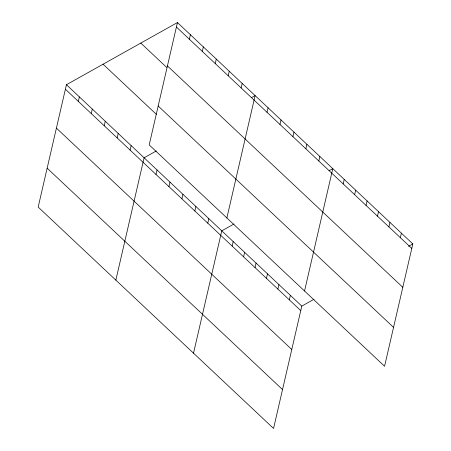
<?xml version="1.0" encoding="UTF-8"?>
<svg xmlns="http://www.w3.org/2000/svg" width="451" height="451" viewBox="0 0 451 451"><rect width="100%" height="100%" fill="white"/><g stroke="black" fill="none" stroke-linecap="round" stroke-linejoin="round"><path stroke-width="0.68" d="M177.446 22.55L149.202 144.895L384.573 366.268L412.823 243.923L177.446 22.55L66.427 84.732L38.177 207.077L273.554 428.45L301.798 306.105L314.009 299.267M78.333 101.407L79.37 96.909M91.277 113.584L92.314 109.086M104.22 125.761L105.263 121.257M117.17 137.933L118.207 133.434M130.113 150.11L131.151 145.611M115.851 280.127L144.1 157.782L156.311 150.944M156.007 174.464L157.044 169.959M189.352 39.226L190.395 34.727M168.95 186.635L169.988 182.136M202.302 51.403L203.339 46.898M181.894 198.812L182.937 194.313M215.245 63.58L216.283 59.075M194.843 210.989L195.881 206.485M228.189 75.751L229.232 71.252M207.787 223.166L208.824 218.662M241.138 87.928L242.176 83.429M193.524 353.184L221.774 230.839L233.984 224M226.876 217.946L255.119 95.601L251.455 97.653M232.164 246.094L233.201 241.589M267.026 112.282L268.069 107.778M243.596 256.844L244.634 252.346M279.975 124.453L281.012 119.955M255.029 267.595L256.067 263.096M292.919 136.63L293.956 132.132M266.462 278.352L267.499 273.847M305.863 148.807L306.905 144.303M277.895 289.102L278.932 284.604M318.812 160.984L319.849 156.48M289.328 299.853L290.365 295.354M304.549 291.002L332.793 168.657L329.129 170.709M343.188 183.912L344.226 179.408M354.621 194.663L355.659 190.164M366.054 205.414L367.091 200.915M377.481 216.17L378.524 211.666M388.914 226.921L389.957 222.422M400.347 237.671L401.39 233.173M408.544 246.319L412.823 243.923M176.409 27.049L411.78 248.428M167.428 65.936L402.805 287.315M140.808 43.071L166.701 67.419M158.183 106.008L393.554 327.381M103.065 64.211L156.339 114.317M66.427 84.732L301.798 306.105M65.384 89.23L300.761 310.609M56.409 128.118L291.78 349.497M47.158 168.189L282.529 389.563"/></g></svg>
